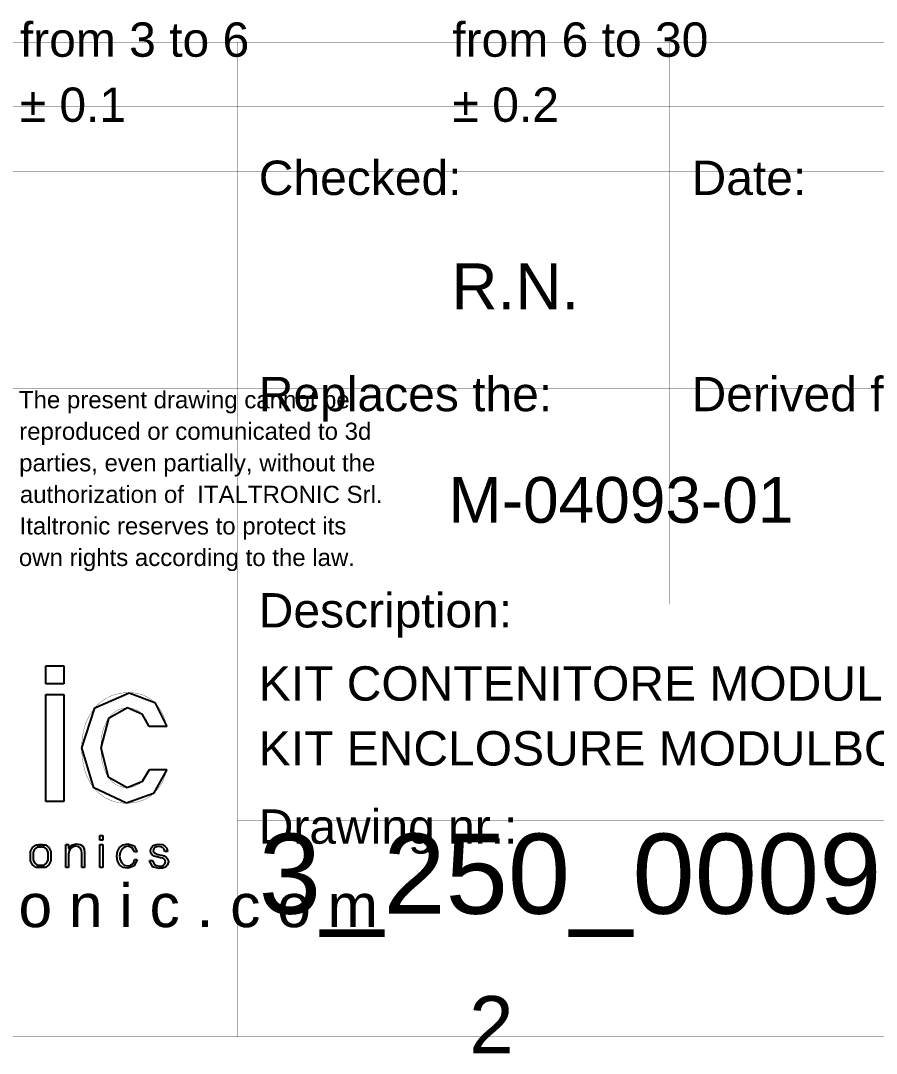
# Model space of a CAD drawing. Header units: inches. Extents: x 0 to 35.2, y -0.7 to 15.9.
# Drawn here: x 31.442 to 32.999, y -0.562 to 1.319 of the extents above; entities that cross this region are included whole.
import ezdxf

# ---------------------------------------------------------------- set-up
doc = ezdxf.new("R2010")
doc.units = ezdxf.units.IN
doc.header["$MEASUREMENT"] = 0
doc.layers.add('Board Outline', color=216, linetype='Continuous')
doc.layers.add('Dimensions', color=6, linetype='Continuous')
doc.styles.add('Arial', font='', dxfattribs={"height": 0.2})
doc.styles.get('Arial').set_extended_font_data('Arial')

msp = doc.modelspace()

# ---------------------------------------------------------------- linework, layer by layer
at = {"layer": 'Board Outline'}
for p, q in [((31.4878, 0.1109), (31.4878, 0.1438)), ((31.4878, 0.1438), (31.5204, 0.1438)), ((31.5204, 0.1438), (31.5204, 0.1109)), ((31.5204, 0.1109), (31.4878, 0.1109)), ((31.5768, 0.0674), (31.6393, 0.095)), ((31.6393, 0.095), (31.6859, 0.0769)), ((31.4877, -0.1029), (31.4877, 0.0918)), ((31.4877, 0.0918), (31.5206, 0.0918)), ((31.5206, 0.0918), (31.5206, -0.1029)), ((31.6859, 0.0769), (31.7078, 0.0337)), ((31.5532, -0.0055), (31.5768, 0.0674)), ((31.6366, 0.0673), (31.6016, 0.0479)), ((31.664, 0.0552), (31.6366, 0.0673)), ((31.6016, 0.0479), (31.588, -0.0055)), ((31.6757, 0.0337), (31.664, 0.0552)), ((31.7078, 0.0337), (31.6757, 0.0337)), ((31.5754, -0.0784), (31.5532, -0.0055)), ((31.588, -0.0055), (31.6014, -0.0584)), ((31.6636, -0.0662), (31.6763, -0.0447)), ((31.6763, -0.0447), (31.7078, -0.0447)), ((31.7078, -0.0447), (31.684, -0.0885)), ((31.6014, -0.0584), (31.6359, -0.0776)), ((31.6359, -0.0776), (31.6636, -0.0662)), ((31.6348, -0.106), (31.5754, -0.0784)), ((31.684, -0.0885), (31.6349, -0.106)), ((31.5206, -0.1029), (31.4877, -0.1029)), ((31.6349, -0.106), (31.6348, -0.106)), ((31.5861, -0.1734), (31.5861, -0.1651)), ((31.5861, -0.1651), (31.5913, -0.1651)), ((31.5913, -0.1651), (31.5913, -0.1734)), ((31.4599, -0.1938), (31.4638, -0.1867)), ((31.4638, -0.1867), (31.47, -0.1819)), ((31.4721, -0.186), (31.4675, -0.1901)), ((31.47, -0.1819), (31.4871, -0.1819)), ((31.485, -0.186), (31.4721, -0.186)), ((31.4896, -0.1901), (31.485, -0.186)), ((31.4871, -0.1819), (31.4933, -0.1867)), ((31.4933, -0.1867), (31.4972, -0.1938)), ((31.5241, -0.2235), (31.5241, -0.1813)), ((31.5241, -0.1813), (31.5292, -0.1813)), ((31.5292, -0.1813), (31.5292, -0.1886)), ((31.5294, -0.1886), (31.5346, -0.1824)), ((31.5369, -0.1855), (31.5329, -0.1885)), ((31.5346, -0.1824), (31.5429, -0.1801)), ((31.5425, -0.1844), (31.5369, -0.1855)), ((31.5477, -0.1854), (31.5425, -0.1844)), ((31.5429, -0.1801), (31.5503, -0.1812)), ((31.551, -0.1881), (31.5477, -0.1854)), ((31.5503, -0.1812), (31.555, -0.1845)), ((31.555, -0.1845), (31.5576, -0.1896)), ((31.5913, -0.1734), (31.5861, -0.1734)), ((31.5861, -0.2235), (31.5861, -0.1813)), ((31.5861, -0.1813), (31.5913, -0.1813)), ((31.5913, -0.1813), (31.5913, -0.2235)), ((31.6183, -0.1938), (31.6221, -0.1867)), ((31.6221, -0.1867), (31.6284, -0.1819)), ((31.6305, -0.186), (31.6259, -0.1901)), ((31.6284, -0.1819), (31.6369, -0.1801)), ((31.6369, -0.1844), (31.6305, -0.186)), ((31.6369, -0.1801), (31.6484, -0.1837)), ((31.6449, -0.1871), (31.6369, -0.1844)), ((31.6489, -0.1946), (31.6449, -0.1871)), ((31.6484, -0.1837), (31.654, -0.1946)), ((31.678, -0.1925), (31.6794, -0.1871)), ((31.6794, -0.1871), (31.6832, -0.1834)), ((31.6832, -0.1834), (31.6883, -0.1814)), ((31.6864, -0.1866), (31.6841, -0.1889)), ((31.6897, -0.1854), (31.6864, -0.1866)), ((31.6883, -0.1814), (31.6939, -0.1807)), ((31.6931, -0.185), (31.6897, -0.1854)), ((31.6973, -0.1856), (31.6931, -0.185)), ((31.6939, -0.1807), (31.6998, -0.1815)), ((31.7008, -0.1872), (31.6973, -0.1856)), ((31.6998, -0.1815), (31.7046, -0.1841)), ((31.7032, -0.1901), (31.7008, -0.1872)), ((31.7046, -0.1841), (31.7079, -0.1883)), ((31.4599, -0.211), (31.4599, -0.1938)), ((31.4675, -0.1901), (31.4647, -0.1958)), ((31.4647, -0.1958), (31.4647, -0.209)), ((31.4924, -0.1958), (31.4896, -0.1901)), ((31.4924, -0.209), (31.4924, -0.1958)), ((31.4972, -0.1938), (31.4972, -0.211)), ((31.5292, -0.1886), (31.5294, -0.1886)), ((31.5302, -0.1931), (31.5292, -0.1989)), ((31.5292, -0.1989), (31.5292, -0.2235)), ((31.5329, -0.1885), (31.5302, -0.1931)), ((31.5527, -0.1921), (31.551, -0.1881)), ((31.5532, -0.1972), (31.5527, -0.1921)), ((31.5532, -0.2235), (31.5532, -0.1972)), ((31.5576, -0.1896), (31.5583, -0.1964)), ((31.5583, -0.1964), (31.5583, -0.2235)), ((31.617, -0.2024), (31.6183, -0.1938)), ((31.6183, -0.211), (31.617, -0.2024)), ((31.6231, -0.1958), (31.6221, -0.2024)), ((31.6221, -0.2024), (31.6231, -0.209)), ((31.6259, -0.1901), (31.6231, -0.1958)), ((31.654, -0.1946), (31.6489, -0.1946)), ((31.6789, -0.1971), (31.678, -0.1925)), ((31.6814, -0.2002), (31.6789, -0.1971)), ((31.6851, -0.2023), (31.6814, -0.2002)), ((31.6841, -0.1889), (31.6832, -0.1923)), ((31.6832, -0.1923), (31.684, -0.1952)), ((31.684, -0.1952), (31.6862, -0.1972)), ((31.6898, -0.2038), (31.6851, -0.2023)), ((31.6862, -0.1972), (31.689, -0.1986)), ((31.689, -0.1986), (31.6919, -0.1994)), ((31.6964, -0.2053), (31.6898, -0.2038)), ((31.6919, -0.1994), (31.6988, -0.201)), ((31.6998, -0.2063), (31.6964, -0.2053)), ((31.6988, -0.201), (31.7031, -0.2022)), ((31.7028, -0.2077), (31.6998, -0.2063)), ((31.7031, -0.2022), (31.707, -0.2044)), ((31.7042, -0.1943), (31.7032, -0.1901)), ((31.7093, -0.1943), (31.7042, -0.1943)), ((31.707, -0.2044), (31.7097, -0.2078)), ((31.7079, -0.1883), (31.7093, -0.1943)), ((31.4638, -0.2181), (31.4599, -0.211)), ((31.47, -0.2229), (31.4638, -0.2181)), ((31.4647, -0.209), (31.4675, -0.2147)), ((31.4675, -0.2147), (31.4721, -0.2188)), ((31.4871, -0.2229), (31.47, -0.2229)), ((31.4721, -0.2188), (31.485, -0.2188)), ((31.485, -0.2188), (31.4896, -0.2147)), ((31.4933, -0.2181), (31.4871, -0.2229)), ((31.4896, -0.2147), (31.4924, -0.209)), ((31.4972, -0.211), (31.4933, -0.2181)), ((31.5292, -0.2235), (31.5241, -0.2235)), ((31.5583, -0.2235), (31.5532, -0.2235)), ((31.5913, -0.2235), (31.5861, -0.2235)), ((31.6221, -0.2181), (31.6183, -0.211)), ((31.6284, -0.2229), (31.6221, -0.2181)), ((31.6231, -0.209), (31.6259, -0.2147)), ((31.6259, -0.2147), (31.6305, -0.2188)), ((31.6369, -0.2246), (31.6284, -0.2229)), ((31.6305, -0.2188), (31.6369, -0.2204)), ((31.6369, -0.2204), (31.6414, -0.2195)), ((31.6487, -0.2203), (31.6369, -0.2246)), ((31.6414, -0.2195), (31.6452, -0.217)), ((31.6452, -0.217), (31.6479, -0.2132)), ((31.6479, -0.2132), (31.6492, -0.2084)), ((31.6543, -0.2084), (31.6487, -0.2203)), ((31.6492, -0.2084), (31.6543, -0.2084)), ((31.6818, -0.2217), (31.6765, -0.2105)), ((31.6765, -0.2105), (31.6817, -0.2105)), ((31.6817, -0.2105), (31.6855, -0.2183)), ((31.6939, -0.2252), (31.6818, -0.2217)), ((31.6855, -0.2183), (31.6941, -0.221)), ((31.6998, -0.2246), (31.6939, -0.2252)), ((31.6941, -0.221), (31.698, -0.2206)), ((31.698, -0.2206), (31.7017, -0.2192)), ((31.7053, -0.2224), (31.6998, -0.2246)), ((31.7017, -0.2192), (31.7045, -0.2167)), ((31.7049, -0.2098), (31.7028, -0.2077)), ((31.7045, -0.2167), (31.7056, -0.213)), ((31.7056, -0.213), (31.7049, -0.2098)), ((31.7092, -0.2185), (31.7053, -0.2224)), ((31.7108, -0.2127), (31.7092, -0.2185)), ((31.7097, -0.2078), (31.7108, -0.2127))]:
    msp.add_line(p, q, dxfattribs=at)
at = {"layer": 'Board Outline', "const_width": 0.0005}
for points in [[(31.4878, 0.1438), (31.5204, 0.1438)], [(31.4878, 0.1109), (31.4878, 0.1438)], [(31.5204, 0.1109), (31.5204, 0.1438)], [(31.4878, 0.1109), (31.5204, 0.1109)], [(31.4877, 0.0918), (31.5206, 0.0918)], [(31.4877, -0.1029), (31.4877, 0.0918)], [(31.5206, -0.1029), (31.5206, 0.0918)], [(31.6757, 0.0337), (31.7078, 0.0337)], [(31.6763, -0.0447), (31.7078, -0.0447)], [(31.4877, -0.1029), (31.49, -0.1029)], [(31.49, -0.1029), (31.5206, -0.1029)], [(31.6348, -0.106), (31.6349, -0.106)], [(31.5861, -0.1651), (31.5913, -0.1651)], [(31.5861, -0.1734), (31.5861, -0.1651)], [(31.5913, -0.1734), (31.5913, -0.1651)], [(31.5241, -0.1813), (31.5292, -0.1813)], [(31.5241, -0.2235), (31.5241, -0.1813)], [(31.5292, -0.1886), (31.5292, -0.1813)], [(31.5861, -0.1734), (31.5913, -0.1734)], [(31.5861, -0.1813), (31.5913, -0.1813)], [(31.5861, -0.2235), (31.5861, -0.1813)], [(31.5913, -0.2235), (31.5913, -0.1813)], [(31.5292, -0.1886), (31.5294, -0.1886)], [(31.5292, -0.2235), (31.5292, -0.1989)], [(31.5532, -0.2235), (31.5532, -0.1972)], [(31.5583, -0.2235), (31.5583, -0.1964)], [(31.6489, -0.1946), (31.654, -0.1946)], [(31.689, -0.1986), (31.6897, -0.1988)], [(31.6898, -0.2038), (31.6964, -0.2053)], [(31.6919, -0.1994), (31.6988, -0.201)], [(31.7042, -0.1943), (31.7093, -0.1943)], [(31.5241, -0.2235), (31.5292, -0.2235)], [(31.5532, -0.2235), (31.5583, -0.2235)], [(31.5861, -0.2235), (31.5913, -0.2235)], [(31.6492, -0.2084), (31.6543, -0.2084)], [(31.6765, -0.2105), (31.6817, -0.2105)]]:
    msp.add_lwpolyline(points, dxfattribs=at)
at = {"layer": 'Board Outline', "const_width": 0.00025}
for points in [[(31.4877, 0.1438, 1), (31.4879, 0.1438, 1)], [(31.4877, 0.1438, 1), (31.4879, 0.1438, 1)], [(31.5203, 0.1438, 1), (31.5205, 0.1438, 1)], [(31.5203, 0.1438, 1), (31.5205, 0.1438, 1)], [(31.4877, 0.1109, 1), (31.4879, 0.1109, 1)], [(31.4877, 0.1109, 1), (31.4879, 0.1109, 1)], [(31.5203, 0.1109, 1), (31.5205, 0.1109, 1)], [(31.5203, 0.1109, 1), (31.5205, 0.1109, 1)], [(31.6392, 0.095, 1), (31.6394, 0.095, 1)], [(31.6392, 0.095, 1), (31.6394, 0.095, 1)], [(31.4875, 0.0918, 1), (31.4878, 0.0918, 1)], [(31.4875, 0.0918, 1), (31.4878, 0.0918, 1)], [(31.5205, 0.0918, 1), (31.5207, 0.0918, 1)], [(31.5205, 0.0918, 1), (31.5207, 0.0918, 1)], [(31.6858, 0.0769, 1), (31.686, 0.0769, 1)], [(31.6858, 0.0769, 1), (31.686, 0.0769, 1)], [(31.5767, 0.0674, 1), (31.5769, 0.0674, 1)], [(31.5767, 0.0674, 1), (31.5769, 0.0674, 1)], [(31.6136, 0.0604, 1), (31.6139, 0.0604, 1)], [(31.6136, 0.0604, 1), (31.6139, 0.0604, 1)], [(31.6365, 0.0673, 1), (31.6368, 0.0673, 1)], [(31.6365, 0.0673, 1), (31.6368, 0.0673, 1)], [(31.6971, 0.0622, 1), (31.6974, 0.0622, 1)], [(31.6971, 0.0622, 1), (31.6974, 0.0622, 1)], [(31.6015, 0.0479, 1), (31.6018, 0.0479, 1)], [(31.6015, 0.0479, 1), (31.6018, 0.0479, 1)], [(31.6639, 0.0552, 1), (31.6641, 0.0552, 1)], [(31.6639, 0.0552, 1), (31.6641, 0.0552, 1)], [(31.674, 0.0386, 1), (31.6742, 0.0386, 1)], [(31.674, 0.0386, 1), (31.6742, 0.0386, 1)], [(31.5568, 0.0278, 1), (31.5571, 0.0278, 1)], [(31.5568, 0.0278, 1), (31.5571, 0.0278, 1)], [(31.5901, 0.0192, 1), (31.5903, 0.0192, 1)], [(31.5901, 0.0192, 1), (31.5903, 0.0192, 1)], [(31.5928, 0.0299, 1), (31.5931, 0.0299, 1)], [(31.5928, 0.0299, 1), (31.5931, 0.0299, 1)], [(31.6756, 0.0337, 1), (31.6759, 0.0337, 1)], [(31.6756, 0.0337, 1), (31.6759, 0.0337, 1)], [(31.7076, 0.0337, 1), (31.7079, 0.0337, 1)], [(31.7076, 0.0337, 1), (31.7079, 0.0337, 1)], [(31.5531, -0.0055, 1), (31.5533, -0.0055, 1)], [(31.5531, -0.0055, 1), (31.5533, -0.0055, 1)], [(31.5879, -0.0055, 1), (31.5881, -0.0055, 1)], [(31.5879, -0.0055, 1), (31.5881, -0.0055, 1)], [(31.5884, -0.0183, 1), (31.5887, -0.0183, 1)], [(31.5884, -0.0183, 1), (31.5887, -0.0183, 1)], [(31.59, -0.03, 1), (31.5903, -0.03, 1)], [(31.59, -0.03, 1), (31.5903, -0.03, 1)], [(31.5566, -0.0388, 1), (31.5569, -0.0388, 1)], [(31.5566, -0.0388, 1), (31.5569, -0.0388, 1)], [(31.6761, -0.0447, 1), (31.6764, -0.0447, 1)], [(31.6761, -0.0447, 1), (31.6764, -0.0447, 1)], [(31.7048, -0.0553, 1), (31.705, -0.0553, 1)], [(31.7048, -0.0553, 1), (31.705, -0.0553, 1)], [(31.7077, -0.0447, 1), (31.708, -0.0447, 1)], [(31.7077, -0.0447, 1), (31.708, -0.0447, 1)], [(31.5673, -0.0666, 1), (31.5675, -0.0666, 1)], [(31.5673, -0.0666, 1), (31.5675, -0.0666, 1)], [(31.6012, -0.0584, 1), (31.6015, -0.0584, 1)], [(31.6012, -0.0584, 1), (31.6015, -0.0584, 1)], [(31.6634, -0.0662, 1), (31.6637, -0.0662, 1)], [(31.6634, -0.0662, 1), (31.6637, -0.0662, 1)], [(31.6694, -0.0588, 1), (31.6697, -0.0588, 1)], [(31.6694, -0.0588, 1), (31.6697, -0.0588, 1)], [(31.5753, -0.0784, 1), (31.5755, -0.0784, 1)], [(31.5753, -0.0784, 1), (31.5755, -0.0784, 1)], [(31.6358, -0.0776, 1), (31.636, -0.0776, 1)], [(31.6358, -0.0776, 1), (31.636, -0.0776, 1)], [(31.6838, -0.0885, 1), (31.6841, -0.0885, 1)], [(31.6838, -0.0885, 1), (31.6841, -0.0885, 1)], [(31.4875, -0.1029, 1), (31.4878, -0.1029, 1)], [(31.4875, -0.1029, 1), (31.4878, -0.1029, 1)], [(31.4899, -0.1029, 1), (31.4901, -0.1029, 1)], [(31.4899, -0.1029, 1), (31.4901, -0.1029, 1)], [(31.5205, -0.1029, 1), (31.5207, -0.1029, 1)], [(31.5205, -0.1029, 1), (31.5207, -0.1029, 1)], [(31.6347, -0.106, 1), (31.6349, -0.106, 1)], [(31.6347, -0.106, 1), (31.6349, -0.106, 1)], [(31.6348, -0.106, 1), (31.635, -0.106, 1)], [(31.6348, -0.106, 1), (31.635, -0.106, 1)], [(31.6666, -0.0997, 1), (31.6669, -0.0997, 1)], [(31.6666, -0.0997, 1), (31.6669, -0.0997, 1)], [(31.586, -0.1651, 1), (31.5862, -0.1651, 1)], [(31.586, -0.1651, 1), (31.5862, -0.1651, 1)], [(31.5911, -0.1651, 1), (31.5914, -0.1651, 1)], [(31.5911, -0.1651, 1), (31.5914, -0.1651, 1)], [(31.4636, -0.1867, 1), (31.4639, -0.1867, 1)], [(31.4636, -0.1867, 1), (31.4639, -0.1867, 1)], [(31.4699, -0.1819, 1), (31.4701, -0.1819, 1)], [(31.4699, -0.1819, 1), (31.4701, -0.1819, 1)], [(31.472, -0.186, 1), (31.4722, -0.186, 1)], [(31.472, -0.186, 1), (31.4722, -0.186, 1)], [(31.473, -0.1807, 1), (31.4733, -0.1807, 1)], [(31.473, -0.1807, 1), (31.4733, -0.1807, 1)], [(31.4784, -0.1801, 1), (31.4787, -0.1801, 1)], [(31.4784, -0.1801, 1), (31.4787, -0.1801, 1)], [(31.4803, -0.1802, 1), (31.4806, -0.1802, 1)], [(31.4803, -0.1802, 1), (31.4806, -0.1802, 1)], [(31.4849, -0.186, 1), (31.4851, -0.186, 1)], [(31.4849, -0.186, 1), (31.4851, -0.186, 1)], [(31.487, -0.1819, 1), (31.4872, -0.1819, 1)], [(31.487, -0.1819, 1), (31.4872, -0.1819, 1)], [(31.4932, -0.1867, 1), (31.4935, -0.1867, 1)], [(31.4932, -0.1867, 1), (31.4935, -0.1867, 1)], [(31.5239, -0.1813, 1), (31.5242, -0.1813, 1)], [(31.5239, -0.1813, 1), (31.5242, -0.1813, 1)], [(31.5291, -0.1813, 1), (31.5293, -0.1813, 1)], [(31.5291, -0.1813, 1), (31.5293, -0.1813, 1)], [(31.5345, -0.1824, 1), (31.5347, -0.1824, 1)], [(31.5345, -0.1824, 1), (31.5347, -0.1824, 1)], [(31.5368, -0.1855, 1), (31.5371, -0.1855, 1)], [(31.5368, -0.1855, 1), (31.5371, -0.1855, 1)], [(31.5411, -0.1845, 1), (31.5414, -0.1845, 1)], [(31.5411, -0.1845, 1), (31.5414, -0.1845, 1)], [(31.5423, -0.1844, 1), (31.5426, -0.1844, 1)], [(31.5423, -0.1844, 1), (31.5426, -0.1844, 1)], [(31.5427, -0.1801, 1), (31.543, -0.1801, 1)], [(31.5427, -0.1801, 1), (31.543, -0.1801, 1)], [(31.5447, -0.1846, 1), (31.5449, -0.1846, 1)], [(31.5447, -0.1846, 1), (31.5449, -0.1846, 1)], [(31.5457, -0.1848, 1), (31.5459, -0.1848, 1)], [(31.5457, -0.1848, 1), (31.5459, -0.1848, 1)], [(31.546, -0.1803, 1), (31.5463, -0.1803, 1)], [(31.546, -0.1803, 1), (31.5463, -0.1803, 1)], [(31.5475, -0.1854, 1), (31.5478, -0.1854, 1)], [(31.5475, -0.1854, 1), (31.5478, -0.1854, 1)], [(31.5501, -0.1812, 1), (31.5504, -0.1812, 1)], [(31.5501, -0.1812, 1), (31.5504, -0.1812, 1)], [(31.5508, -0.1881, 1), (31.5511, -0.1881, 1)], [(31.5508, -0.1881, 1), (31.5511, -0.1881, 1)], [(31.5513, -0.1817, 1), (31.5515, -0.1817, 1)], [(31.5513, -0.1817, 1), (31.5515, -0.1817, 1)], [(31.5549, -0.1845, 1), (31.5552, -0.1845, 1)], [(31.5549, -0.1845, 1), (31.5552, -0.1845, 1)], [(31.5556, -0.1853, 1), (31.5558, -0.1853, 1)], [(31.5556, -0.1853, 1), (31.5558, -0.1853, 1)], [(31.586, -0.1734, 1), (31.5862, -0.1734, 1)], [(31.586, -0.1734, 1), (31.5862, -0.1734, 1)], [(31.586, -0.1813, 1), (31.5862, -0.1813, 1)], [(31.586, -0.1813, 1), (31.5862, -0.1813, 1)], [(31.5911, -0.1734, 1), (31.5914, -0.1734, 1)], [(31.5911, -0.1734, 1), (31.5914, -0.1734, 1)], [(31.5911, -0.1813, 1), (31.5914, -0.1813, 1)], [(31.5911, -0.1813, 1), (31.5914, -0.1813, 1)], [(31.622, -0.1867, 1), (31.6223, -0.1867, 1)], [(31.622, -0.1867, 1), (31.6223, -0.1867, 1)], [(31.6283, -0.1819, 1), (31.6285, -0.1819, 1)], [(31.6283, -0.1819, 1), (31.6285, -0.1819, 1)], [(31.6304, -0.186, 1), (31.6306, -0.186, 1)], [(31.6304, -0.186, 1), (31.6306, -0.186, 1)], [(31.6314, -0.1807, 1), (31.6317, -0.1807, 1)], [(31.6314, -0.1807, 1), (31.6317, -0.1807, 1)], [(31.6354, -0.1845, 1), (31.6356, -0.1845, 1)], [(31.6354, -0.1845, 1), (31.6356, -0.1845, 1)], [(31.6368, -0.1801, 1), (31.6371, -0.1801, 1)], [(31.6368, -0.1801, 1), (31.6371, -0.1801, 1)], [(31.6368, -0.1844, 1), (31.6371, -0.1844, 1)], [(31.6368, -0.1844, 1), (31.6371, -0.1844, 1)], [(31.6394, -0.1802, 1), (31.6397, -0.1802, 1)], [(31.6394, -0.1802, 1), (31.6397, -0.1802, 1)], [(31.6406, -0.1849, 1), (31.6408, -0.1849, 1)], [(31.6406, -0.1849, 1), (31.6408, -0.1849, 1)], [(31.6422, -0.1854, 1), (31.6424, -0.1854, 1)], [(31.6422, -0.1854, 1), (31.6424, -0.1854, 1)], [(31.6448, -0.1871, 1), (31.6451, -0.1871, 1)], [(31.6448, -0.1871, 1), (31.6451, -0.1871, 1)], [(31.6483, -0.1837, 1), (31.6485, -0.1837, 1)], [(31.6483, -0.1837, 1), (31.6485, -0.1837, 1)], [(31.65, -0.1853, 1), (31.6503, -0.1853, 1)], [(31.65, -0.1853, 1), (31.6503, -0.1853, 1)], [(31.6793, -0.1871, 1), (31.6796, -0.1871, 1)], [(31.6793, -0.1871, 1), (31.6796, -0.1871, 1)], [(31.683, -0.1834, 1), (31.6833, -0.1834, 1)], [(31.683, -0.1834, 1), (31.6833, -0.1834, 1)], [(31.6863, -0.1866, 1), (31.6865, -0.1866, 1)], [(31.6863, -0.1866, 1), (31.6865, -0.1866, 1)], [(31.6881, -0.1814, 1), (31.6884, -0.1814, 1)], [(31.6881, -0.1814, 1), (31.6884, -0.1814, 1)], [(31.6895, -0.1854, 1), (31.6898, -0.1854, 1)], [(31.6895, -0.1854, 1), (31.6898, -0.1854, 1)], [(31.693, -0.185, 1), (31.6933, -0.185, 1)], [(31.693, -0.185, 1), (31.6933, -0.185, 1)], [(31.6937, -0.1807, 1), (31.694, -0.1807, 1)], [(31.6937, -0.1807, 1), (31.694, -0.1807, 1)], [(31.6972, -0.1856, 1), (31.6974, -0.1856, 1)], [(31.6972, -0.1856, 1), (31.6974, -0.1856, 1)], [(31.6997, -0.1815, 1), (31.6999, -0.1815, 1)], [(31.6997, -0.1815, 1), (31.6999, -0.1815, 1)], [(31.7006, -0.1872, 1), (31.7009, -0.1872, 1)], [(31.7006, -0.1872, 1), (31.7009, -0.1872, 1)], [(31.7045, -0.1841, 1), (31.7047, -0.1841, 1)], [(31.7045, -0.1841, 1), (31.7047, -0.1841, 1)], [(31.4598, -0.1938, 1), (31.46, -0.1938, 1)], [(31.4598, -0.1938, 1), (31.46, -0.1938, 1)], [(31.4636, -0.2024, 1), (31.4639, -0.2024, 1)], [(31.4636, -0.2024, 1), (31.4639, -0.2024, 1)], [(31.4646, -0.1958, 1), (31.4648, -0.1958, 1)], [(31.4646, -0.1958, 1), (31.4648, -0.1958, 1)], [(31.4674, -0.1901, 1), (31.4676, -0.1901, 1)], [(31.4674, -0.1901, 1), (31.4676, -0.1901, 1)], [(31.4895, -0.1901, 1), (31.4897, -0.1901, 1)], [(31.4895, -0.1901, 1), (31.4897, -0.1901, 1)], [(31.4923, -0.1958, 1), (31.4925, -0.1958, 1)], [(31.4923, -0.1958, 1), (31.4925, -0.1958, 1)], [(31.4932, -0.2024, 1), (31.4935, -0.2024, 1)], [(31.4932, -0.2024, 1), (31.4935, -0.2024, 1)], [(31.4971, -0.1938, 1), (31.4973, -0.1938, 1)], [(31.4971, -0.1938, 1), (31.4973, -0.1938, 1)], [(31.5291, -0.1886, 1), (31.5293, -0.1886, 1)], [(31.5291, -0.1886, 1), (31.5293, -0.1886, 1)], [(31.5291, -0.1989, 1), (31.5293, -0.1989, 1)], [(31.5291, -0.1989, 1), (31.5293, -0.1989, 1)], [(31.5293, -0.1886, 1), (31.5295, -0.1886, 1)], [(31.5293, -0.1886, 1), (31.5295, -0.1886, 1)], [(31.5301, -0.1931, 1), (31.5304, -0.1931, 1)], [(31.5301, -0.1931, 1), (31.5304, -0.1931, 1)], [(31.5327, -0.1885, 1), (31.533, -0.1885, 1)], [(31.5327, -0.1885, 1), (31.533, -0.1885, 1)], [(31.5526, -0.1921, 1), (31.5528, -0.1921, 1)], [(31.5526, -0.1921, 1), (31.5528, -0.1921, 1)], [(31.553, -0.1961, 1), (31.5533, -0.1961, 1)], [(31.553, -0.1961, 1), (31.5533, -0.1961, 1)], [(31.553, -0.1972, 1), (31.5533, -0.1972, 1)], [(31.553, -0.1972, 1), (31.5533, -0.1972, 1)], [(31.5575, -0.1896, 1), (31.5577, -0.1896, 1)], [(31.5575, -0.1896, 1), (31.5577, -0.1896, 1)], [(31.5579, -0.1921, 1), (31.5582, -0.1921, 1)], [(31.5579, -0.1921, 1), (31.5582, -0.1921, 1)], [(31.5582, -0.1964, 1), (31.5584, -0.1964, 1)], [(31.5582, -0.1964, 1), (31.5584, -0.1964, 1)], [(31.6169, -0.2024, 1), (31.6171, -0.2024, 1)], [(31.6169, -0.2024, 1), (31.6171, -0.2024, 1)], [(31.6182, -0.1938, 1), (31.6184, -0.1938, 1)], [(31.6182, -0.1938, 1), (31.6184, -0.1938, 1)], [(31.622, -0.2024, 1), (31.6223, -0.2024, 1)], [(31.622, -0.2024, 1), (31.6223, -0.2024, 1)], [(31.623, -0.1958, 1), (31.6232, -0.1958, 1)], [(31.623, -0.1958, 1), (31.6232, -0.1958, 1)], [(31.6257, -0.1901, 1), (31.626, -0.1901, 1)], [(31.6257, -0.1901, 1), (31.626, -0.1901, 1)], [(31.6476, -0.1911, 1), (31.6479, -0.1911, 1)], [(31.6476, -0.1911, 1), (31.6479, -0.1911, 1)], [(31.6487, -0.1946, 1), (31.649, -0.1946, 1)], [(31.6487, -0.1946, 1), (31.649, -0.1946, 1)], [(31.6526, -0.1893, 1), (31.6528, -0.1893, 1)], [(31.6526, -0.1893, 1), (31.6528, -0.1893, 1)], [(31.6539, -0.1946, 1), (31.6541, -0.1946, 1)], [(31.6539, -0.1946, 1), (31.6541, -0.1946, 1)], [(31.6779, -0.1913, 1), (31.6782, -0.1913, 1)], [(31.6779, -0.1913, 1), (31.6782, -0.1913, 1)], [(31.6779, -0.1925, 1), (31.6781, -0.1925, 1)], [(31.6779, -0.1925, 1), (31.6781, -0.1925, 1)], [(31.678, -0.1946, 1), (31.6783, -0.1946, 1)], [(31.678, -0.1946, 1), (31.6783, -0.1946, 1)], [(31.6785, -0.1963, 1), (31.6787, -0.1963, 1)], [(31.6785, -0.1963, 1), (31.6787, -0.1963, 1)], [(31.6788, -0.1971, 1), (31.679, -0.1971, 1)], [(31.6788, -0.1971, 1), (31.679, -0.1971, 1)], [(31.6813, -0.2002, 1), (31.6815, -0.2002, 1)], [(31.6813, -0.2002, 1), (31.6815, -0.2002, 1)], [(31.683, -0.1923, 1), (31.6833, -0.1923, 1)], [(31.683, -0.1923, 1), (31.6833, -0.1923, 1)], [(31.6831, -0.193, 1), (31.6833, -0.193, 1)], [(31.6831, -0.193, 1), (31.6833, -0.193, 1)], [(31.6834, -0.1901, 1), (31.6836, -0.1901, 1)], [(31.6834, -0.1901, 1), (31.6836, -0.1901, 1)], [(31.6839, -0.1889, 1), (31.6842, -0.1889, 1)], [(31.6839, -0.1889, 1), (31.6842, -0.1889, 1)], [(31.6839, -0.1952, 1), (31.6841, -0.1952, 1)], [(31.6839, -0.1952, 1), (31.6841, -0.1952, 1)], [(31.685, -0.2023, 1), (31.6852, -0.2023, 1)], [(31.685, -0.2023, 1), (31.6852, -0.2023, 1)], [(31.6861, -0.1972, 1), (31.6863, -0.1972, 1)], [(31.6861, -0.1972, 1), (31.6863, -0.1972, 1)], [(31.6889, -0.1986, 1), (31.6892, -0.1986, 1)], [(31.6889, -0.1986, 1), (31.6892, -0.1986, 1)], [(31.6895, -0.1988, 1), (31.6898, -0.1988, 1)], [(31.6895, -0.1988, 1), (31.6898, -0.1988, 1)], [(31.6897, -0.2038, 1), (31.6899, -0.2038, 1)], [(31.6897, -0.2038, 1), (31.6899, -0.2038, 1)], [(31.6918, -0.1994, 1), (31.692, -0.1994, 1)], [(31.6918, -0.1994, 1), (31.692, -0.1994, 1)], [(31.6963, -0.2053, 1), (31.6965, -0.2053, 1)], [(31.6963, -0.2053, 1), (31.6965, -0.2053, 1)], [(31.6986, -0.201, 1), (31.6989, -0.201, 1)], [(31.6986, -0.201, 1), (31.6989, -0.201, 1)], [(31.6997, -0.2063, 1), (31.6999, -0.2063, 1)], [(31.6997, -0.2063, 1), (31.6999, -0.2063, 1)], [(31.7031, -0.1901, 1), (31.7033, -0.1901, 1)], [(31.7031, -0.1901, 1), (31.7033, -0.1901, 1)], [(31.703, -0.2022, 1), (31.7033, -0.2022, 1)], [(31.703, -0.2022, 1), (31.7033, -0.2022, 1)], [(31.704, -0.1933, 1), (31.7042, -0.1933, 1)], [(31.704, -0.1933, 1), (31.7042, -0.1933, 1)], [(31.704, -0.1943, 1), (31.7043, -0.1943, 1)], [(31.704, -0.1943, 1), (31.7043, -0.1943, 1)], [(31.7069, -0.2044, 1), (31.7071, -0.2044, 1)], [(31.7069, -0.2044, 1), (31.7071, -0.2044, 1)], [(31.7078, -0.1883, 1), (31.708, -0.1883, 1)], [(31.7078, -0.1883, 1), (31.708, -0.1883, 1)], [(31.7086, -0.1905, 1), (31.7089, -0.1905, 1)], [(31.7086, -0.1905, 1), (31.7089, -0.1905, 1)], [(31.7092, -0.1943, 1), (31.7094, -0.1943, 1)], [(31.7092, -0.1943, 1), (31.7094, -0.1943, 1)], [(31.4598, -0.211, 1), (31.46, -0.211, 1)], [(31.4598, -0.211, 1), (31.46, -0.211, 1)], [(31.4636, -0.2181, 1), (31.4639, -0.2181, 1)], [(31.4636, -0.2181, 1), (31.4639, -0.2181, 1)], [(31.4646, -0.209, 1), (31.4648, -0.209, 1)], [(31.4646, -0.209, 1), (31.4648, -0.209, 1)], [(31.4674, -0.2147, 1), (31.4676, -0.2147, 1)], [(31.4674, -0.2147, 1), (31.4676, -0.2147, 1)], [(31.4699, -0.2229, 1), (31.4701, -0.2229, 1)], [(31.4699, -0.2229, 1), (31.4701, -0.2229, 1)], [(31.472, -0.2188, 1), (31.4722, -0.2188, 1)], [(31.472, -0.2188, 1), (31.4722, -0.2188, 1)], [(31.4765, -0.2246, 1), (31.4768, -0.2246, 1)], [(31.4765, -0.2246, 1), (31.4768, -0.2246, 1)], [(31.4784, -0.2246, 1), (31.4787, -0.2246, 1)], [(31.4784, -0.2246, 1), (31.4787, -0.2246, 1)], [(31.4838, -0.224, 1), (31.4841, -0.224, 1)], [(31.4838, -0.224, 1), (31.4841, -0.224, 1)], [(31.4849, -0.2188, 1), (31.4851, -0.2188, 1)], [(31.4849, -0.2188, 1), (31.4851, -0.2188, 1)], [(31.487, -0.2229, 1), (31.4872, -0.2229, 1)], [(31.487, -0.2229, 1), (31.4872, -0.2229, 1)], [(31.4895, -0.2147, 1), (31.4897, -0.2147, 1)], [(31.4895, -0.2147, 1), (31.4897, -0.2147, 1)], [(31.4923, -0.209, 1), (31.4925, -0.209, 1)], [(31.4923, -0.209, 1), (31.4925, -0.209, 1)], [(31.4932, -0.2181, 1), (31.4935, -0.2181, 1)], [(31.4932, -0.2181, 1), (31.4935, -0.2181, 1)], [(31.4971, -0.211, 1), (31.4973, -0.211, 1)], [(31.4971, -0.211, 1), (31.4973, -0.211, 1)], [(31.5239, -0.2235, 1), (31.5242, -0.2235, 1)], [(31.5239, -0.2235, 1), (31.5242, -0.2235, 1)], [(31.5291, -0.2235, 1), (31.5293, -0.2235, 1)], [(31.5291, -0.2235, 1), (31.5293, -0.2235, 1)], [(31.553, -0.2235, 1), (31.5533, -0.2235, 1)], [(31.553, -0.2235, 1), (31.5533, -0.2235, 1)], [(31.5582, -0.2235, 1), (31.5584, -0.2235, 1)], [(31.5582, -0.2235, 1), (31.5584, -0.2235, 1)], [(31.586, -0.2235, 1), (31.5862, -0.2235, 1)], [(31.586, -0.2235, 1), (31.5862, -0.2235, 1)], [(31.5911, -0.2235, 1), (31.5914, -0.2235, 1)], [(31.5911, -0.2235, 1), (31.5914, -0.2235, 1)], [(31.6182, -0.211, 1), (31.6184, -0.211, 1)], [(31.6182, -0.211, 1), (31.6184, -0.211, 1)], [(31.622, -0.2181, 1), (31.6223, -0.2181, 1)], [(31.622, -0.2181, 1), (31.6223, -0.2181, 1)], [(31.623, -0.209, 1), (31.6232, -0.209, 1)], [(31.623, -0.209, 1), (31.6232, -0.209, 1)], [(31.6257, -0.2147, 1), (31.626, -0.2147, 1)], [(31.6257, -0.2147, 1), (31.626, -0.2147, 1)], [(31.6283, -0.2229, 1), (31.6285, -0.2229, 1)], [(31.6283, -0.2229, 1), (31.6285, -0.2229, 1)], [(31.6304, -0.2188, 1), (31.6306, -0.2188, 1)], [(31.6304, -0.2188, 1), (31.6306, -0.2188, 1)], [(31.6327, -0.2198, 1), (31.633, -0.2198, 1)], [(31.6327, -0.2198, 1), (31.633, -0.2198, 1)], [(31.6349, -0.2246, 1), (31.6352, -0.2246, 1)], [(31.6349, -0.2246, 1), (31.6352, -0.2246, 1)], [(31.6368, -0.2204, 1), (31.6371, -0.2204, 1)], [(31.6368, -0.2204, 1), (31.6371, -0.2204, 1)], [(31.6368, -0.2246, 1), (31.6371, -0.2246, 1)], [(31.6368, -0.2246, 1), (31.6371, -0.2246, 1)], [(31.6413, -0.2195, 1), (31.6416, -0.2195, 1)], [(31.6413, -0.2195, 1), (31.6416, -0.2195, 1)], [(31.6445, -0.2231, 1), (31.6447, -0.2231, 1)], [(31.6445, -0.2231, 1), (31.6447, -0.2231, 1)], [(31.6451, -0.217, 1), (31.6453, -0.217, 1)], [(31.6451, -0.217, 1), (31.6453, -0.217, 1)], [(31.6478, -0.2132, 1), (31.648, -0.2132, 1)], [(31.6478, -0.2132, 1), (31.648, -0.2132, 1)], [(31.6486, -0.2203, 1), (31.6488, -0.2203, 1)], [(31.6486, -0.2203, 1), (31.6488, -0.2203, 1)], [(31.6491, -0.2084, 1), (31.6493, -0.2084, 1)], [(31.6491, -0.2084, 1), (31.6493, -0.2084, 1)], [(31.6528, -0.214, 1), (31.6531, -0.214, 1)], [(31.6528, -0.214, 1), (31.6531, -0.214, 1)], [(31.6542, -0.2084, 1), (31.6545, -0.2084, 1)], [(31.6542, -0.2084, 1), (31.6545, -0.2084, 1)], [(31.6764, -0.2105, 1), (31.6767, -0.2105, 1)], [(31.6764, -0.2105, 1), (31.6767, -0.2105, 1)], [(31.6776, -0.216, 1), (31.6778, -0.216, 1)], [(31.6776, -0.216, 1), (31.6778, -0.216, 1)], [(31.6786, -0.2182, 1), (31.6789, -0.2182, 1)], [(31.6786, -0.2182, 1), (31.6789, -0.2182, 1)], [(31.6816, -0.2105, 1), (31.6818, -0.2105, 1)], [(31.6816, -0.2105, 1), (31.6818, -0.2105, 1)], [(31.6817, -0.2217, 1), (31.6819, -0.2217, 1)], [(31.6817, -0.2217, 1), (31.6819, -0.2217, 1)], [(31.6818, -0.2124, 1), (31.6821, -0.2124, 1)], [(31.6818, -0.2124, 1), (31.6821, -0.2124, 1)], [(31.6854, -0.2183, 1), (31.6856, -0.2183, 1)], [(31.6854, -0.2183, 1), (31.6856, -0.2183, 1)], [(31.6882, -0.2247, 1), (31.6885, -0.2247, 1)], [(31.6882, -0.2247, 1), (31.6885, -0.2247, 1)], [(31.6884, -0.22, 1), (31.6887, -0.22, 1)], [(31.6884, -0.22, 1), (31.6887, -0.22, 1)], [(31.6937, -0.2252, 1), (31.694, -0.2252, 1)], [(31.6937, -0.2252, 1), (31.694, -0.2252, 1)], [(31.694, -0.221, 1), (31.6942, -0.221, 1)], [(31.694, -0.221, 1), (31.6942, -0.221, 1)], [(31.6979, -0.2206, 1), (31.6981, -0.2206, 1)], [(31.6979, -0.2206, 1), (31.6981, -0.2206, 1)], [(31.6997, -0.2246, 1), (31.7, -0.2246, 1)], [(31.6997, -0.2246, 1), (31.7, -0.2246, 1)], [(31.7016, -0.2192, 1), (31.7018, -0.2192, 1)], [(31.7016, -0.2192, 1), (31.7018, -0.2192, 1)], [(31.7021, -0.2074, 1), (31.7024, -0.2074, 1)], [(31.7021, -0.2074, 1), (31.7024, -0.2074, 1)], [(31.7026, -0.2077, 1), (31.7029, -0.2077, 1)], [(31.7026, -0.2077, 1), (31.7029, -0.2077, 1)], [(31.7044, -0.2167, 1), (31.7047, -0.2167, 1)], [(31.7044, -0.2167, 1), (31.7047, -0.2167, 1)], [(31.7047, -0.2098, 1), (31.705, -0.2098, 1)], [(31.7047, -0.2098, 1), (31.705, -0.2098, 1)], [(31.7051, -0.2154, 1), (31.7054, -0.2154, 1)], [(31.7051, -0.2154, 1), (31.7054, -0.2154, 1)], [(31.7051, -0.2224, 1), (31.7054, -0.2224, 1)], [(31.7051, -0.2224, 1), (31.7054, -0.2224, 1)], [(31.7054, -0.2116, 1), (31.7056, -0.2116, 1)], [(31.7054, -0.2116, 1), (31.7056, -0.2116, 1)], [(31.7055, -0.213, 1), (31.7058, -0.213, 1)], [(31.7055, -0.213, 1), (31.7058, -0.213, 1)], [(31.7091, -0.2185, 1), (31.7094, -0.2185, 1)], [(31.7091, -0.2185, 1), (31.7094, -0.2185, 1)], [(31.7096, -0.2078, 1), (31.7098, -0.2078, 1)], [(31.7096, -0.2078, 1), (31.7098, -0.2078, 1)], [(31.7103, -0.2096, 1), (31.7105, -0.2096, 1)], [(31.7103, -0.2096, 1), (31.7105, -0.2096, 1)], [(31.7107, -0.2127, 1), (31.7109, -0.2127, 1)], [(31.7107, -0.2127, 1), (31.7109, -0.2127, 1)], [(31.7106, -0.214, 1), (31.7108, -0.214, 1)], [(31.7106, -0.214, 1), (31.7108, -0.214, 1)]]:
    msp.add_lwpolyline(points, format="xyb", close=True, dxfattribs=at)
at = {"layer": 'Board Outline', "const_width": 0.0005}
for points in [[(31.5768, 0.0674, -0.229535), (31.6393, 0.095)], [(31.6393, 0.095, -0.204433), (31.6859, 0.0769)], [(31.6859, 0.0769, -0.066861), (31.6973, 0.0622)], [(31.557, 0.0278, -0.118652), (31.5768, 0.0674)], [(31.6016, 0.0479, -0.088697), (31.6137, 0.0604)], [(31.6137, 0.0604, -0.156875), (31.6366, 0.0673)], [(31.6366, 0.0673, -0.218381), (31.664, 0.0552)], [(31.6973, 0.0622, -0.081742), (31.7078, 0.0337)], [(31.5929, 0.0299, -0.072355), (31.6016, 0.0479)], [(31.664, 0.0552, -0.098849), (31.6741, 0.0386)], [(31.6741, 0.0386, -0.020373), (31.6757, 0.0337)], [(31.5532, -0.0055, -0.060397), (31.557, 0.0278)], [(31.588, -0.0055, -0.048197), (31.5902, 0.0192)], [(31.5902, 0.0192, -0.030155), (31.5929, 0.0299)], [(31.5568, -0.0388, -0.057017), (31.5532, -0.0055)], [(31.5886, -0.0183, -0.02184), (31.588, -0.0055)], [(31.5902, -0.03, -0.025688), (31.5886, -0.0183)], [(31.6014, -0.0584, -0.103461), (31.5902, -0.03)], [(31.5674, -0.0666, -0.072964), (31.5568, -0.0388)], [(31.6763, -0.0447, -0.062995), (31.6695, -0.0588)], [(31.7049, -0.0553, -0.13007), (31.684, -0.0885)], [(31.7078, -0.0447, -0.025112), (31.7049, -0.0553)], [(31.5754, -0.0784, -0.040148), (31.5674, -0.0666)], [(31.6359, -0.0776, -0.266269), (31.6014, -0.0584)], [(31.6636, -0.0662, -0.208437), (31.6359, -0.0776)], [(31.6695, -0.0588, -0.051746), (31.6636, -0.0662)], [(31.6348, -0.106, -0.236953), (31.5754, -0.0784)], [(31.684, -0.0885, -0.079228), (31.6668, -0.0997)], [(31.6668, -0.0997, -0.106238), (31.6349, -0.106)], [(31.4599, -0.1938, -0.097253), (31.4638, -0.1867)], [(31.4638, -0.1867, -0.10747), (31.47, -0.1819)], [(31.4675, -0.1901, -0.109941), (31.4721, -0.186)], [(31.47, -0.1819, -0.049075), (31.4732, -0.1807)], [(31.4721, -0.186, -0.240759), (31.485, -0.186)], [(31.4732, -0.1807, -0.063804), (31.4785, -0.1801)], [(31.4785, -0.1801, -0.019555), (31.4804, -0.1802)], [(31.4804, -0.1802, -0.093851), (31.4871, -0.1819)], [(31.485, -0.186, -0.109945), (31.4896, -0.1901)], [(31.4871, -0.1819, -0.107054), (31.4933, -0.1867)], [(31.4933, -0.1867, -0.097253), (31.4972, -0.1938)], [(31.5294, -0.1886, -0.168211), (31.5346, -0.1824)], [(31.5329, -0.1885, -0.107471), (31.5369, -0.1855)], [(31.5346, -0.1824, -0.142267), (31.5429, -0.1801)], [(31.5369, -0.1855, -0.089409), (31.5412, -0.1845)], [(31.5412, -0.1845, -0.018707), (31.5425, -0.1844)], [(31.5425, -0.1844, -0.036065), (31.5448, -0.1846)], [(31.5429, -0.1801, -0.029609), (31.5462, -0.1803)], [(31.5448, -0.1846, -0.021819), (31.5458, -0.1848)], [(31.5458, -0.1848, -0.051707), (31.5477, -0.1854)], [(31.5462, -0.1803, -0.061432), (31.5503, -0.1812)], [(31.5477, -0.1854, -0.130114), (31.551, -0.1881)], [(31.5503, -0.1812, -0.020868), (31.5514, -0.1817)], [(31.551, -0.1881, -0.104431), (31.5527, -0.1921)], [(31.5514, -0.1817, -0.103044), (31.555, -0.1845)], [(31.555, -0.1845, -0.025443), (31.5557, -0.1853)], [(31.5557, -0.1853, -0.093636), (31.5576, -0.1896)], [(31.6183, -0.1938, -0.096742), (31.6221, -0.1867)], [(31.6221, -0.1867, -0.106856), (31.6284, -0.1819)], [(31.6259, -0.1901, -0.109985), (31.6305, -0.186)], [(31.6284, -0.1819, -0.048866), (31.6315, -0.1807)], [(31.6305, -0.186, -0.106159), (31.6355, -0.1845)], [(31.6315, -0.1807, -0.063674), (31.6369, -0.1801)], [(31.6355, -0.1845, -0.022296), (31.6369, -0.1844)], [(31.6369, -0.1801, -0.028144), (31.6396, -0.1802)], [(31.6369, -0.1844, -0.062399), (31.6407, -0.1849)], [(31.6396, -0.1802, -0.138343), (31.6484, -0.1837)], [(31.6407, -0.1849, -0.038829), (31.6423, -0.1854)], [(31.6423, -0.1854, -0.088263), (31.6449, -0.1871)], [(31.6449, -0.1871, -0.097832), (31.6477, -0.1911)], [(31.6484, -0.1837, -0.044895), (31.6501, -0.1853)], [(31.6501, -0.1853, -0.086381), (31.6527, -0.1893)], [(31.6781, -0.1913, -0.117327), (31.6794, -0.1871)], [(31.6794, -0.1871, -0.118075), (31.6832, -0.1834)], [(31.6832, -0.1834, -0.080015), (31.6883, -0.1814)], [(31.6841, -0.1889, -0.119674), (31.6864, -0.1866)], [(31.6864, -0.1866, -0.080739), (31.6897, -0.1854)], [(31.6883, -0.1814, -0.056953), (31.6939, -0.1807)], [(31.6897, -0.1854, -0.052277), (31.6931, -0.185)], [(31.6931, -0.185, -0.066581), (31.6973, -0.1856)], [(31.6939, -0.1807, -0.072912), (31.6998, -0.1815)], [(31.6973, -0.1856, -0.097567), (31.7008, -0.1872)], [(31.6998, -0.1815, -0.100694), (31.7046, -0.1841)], [(31.7008, -0.1872, -0.113805), (31.7032, -0.1901)], [(31.7046, -0.1841, -0.109476), (31.7079, -0.1883)], [(31.4599, -0.211, -0.151591), (31.4599, -0.1938)], [(31.4638, -0.2024, -0.072055), (31.4647, -0.1958)], [(31.4647, -0.209, -0.072158), (31.4638, -0.2024)], [(31.4647, -0.1958, -0.087724), (31.4675, -0.1901)], [(31.4896, -0.1901, -0.087265), (31.4924, -0.1958)], [(31.4924, -0.1958, -0.071619), (31.4933, -0.2024)], [(31.4933, -0.2024, -0.071722), (31.4924, -0.209)], [(31.4972, -0.1938, -0.15162), (31.4972, -0.211)], [(31.5292, -0.1989, -0.078124), (31.5302, -0.1931)], [(31.5302, -0.1931, -0.094903), (31.5329, -0.1885)], [(31.5527, -0.1921, -0.042615), (31.5532, -0.1961)], [(31.5532, -0.1961, -0.009334), (31.5532, -0.1972)], [(31.5576, -0.1896, -0.026612), (31.5581, -0.1921)], [(31.5581, -0.1921, -0.032878), (31.5583, -0.1964)], [(31.617, -0.2024, -0.078463), (31.6183, -0.1938)], [(31.6183, -0.211, -0.0785), (31.617, -0.2024)], [(31.6221, -0.2024, -0.072112), (31.6231, -0.1958)], [(31.6231, -0.209, -0.072098), (31.6221, -0.2024)], [(31.6231, -0.1958, -0.087697), (31.6259, -0.1901)], [(31.6477, -0.1911, -0.051092), (31.6489, -0.1946)], [(31.6527, -0.1893, -0.068216), (31.654, -0.1946)], [(31.678, -0.1925, -0.023778), (31.6781, -0.1913)], [(31.6782, -0.1946, -0.037811), (31.678, -0.1925)], [(31.6786, -0.1963, -0.048311), (31.6782, -0.1946)], [(31.6789, -0.1971, -0.028154), (31.6786, -0.1963)], [(31.6814, -0.2002, -0.113555), (31.6789, -0.1971)], [(31.6851, -0.2023, -0.071775), (31.6814, -0.2002)], [(31.6832, -0.1923, -0.079329), (31.6835, -0.1901)], [(31.6832, -0.193, -0.026605), (31.6832, -0.1923)], [(31.684, -0.1952, -0.132444), (31.6832, -0.193)], [(31.6835, -0.1901, -0.06507), (31.6841, -0.1889)], [(31.6862, -0.1972, -0.09842), (31.684, -0.1952)], [(31.6898, -0.2038, -0.032183), (31.6851, -0.2023)], [(31.689, -0.1986, -0.057638), (31.6862, -0.1972)], [(31.6919, -0.1994, -0.017464), (31.6897, -0.1988)], [(31.6964, -0.2053, -0.024448), (31.6998, -0.2063)], [(31.6988, -0.201, -0.058405), (31.7031, -0.2022)], [(31.6998, -0.2063, -0.049619), (31.7022, -0.2074)], [(31.7032, -0.1901, -0.091195), (31.7041, -0.1933)], [(31.7031, -0.2022, -0.079092), (31.707, -0.2044)], [(31.7041, -0.1933, -0.018486), (31.7042, -0.1943)], [(31.707, -0.2044, -0.100173), (31.7097, -0.2078)], [(31.7079, -0.1883, -0.045335), (31.7087, -0.1905)], [(31.7087, -0.1905, -0.055928), (31.7093, -0.1943)], [(31.4638, -0.2181, -0.097204), (31.4599, -0.211)], [(31.47, -0.2229, -0.109879), (31.4638, -0.2181)], [(31.4675, -0.2147, -0.08813), (31.4647, -0.209)], [(31.4721, -0.2188, -0.110663), (31.4675, -0.2147)], [(31.4767, -0.2246, -0.091992), (31.47, -0.2229)], [(31.485, -0.2188, -0.24072), (31.4721, -0.2188)], [(31.4785, -0.2246, -0.019084), (31.4767, -0.2246)], [(31.4839, -0.224, -0.062168), (31.4785, -0.2246)], [(31.4871, -0.2229, -0.048366), (31.4839, -0.224)], [(31.4896, -0.2147, -0.110667), (31.485, -0.2188)], [(31.4933, -0.2181, -0.109465), (31.4871, -0.2229)], [(31.4924, -0.209, -0.087671), (31.4896, -0.2147)], [(31.4972, -0.211, -0.097204), (31.4933, -0.2181)], [(31.6221, -0.2181, -0.097144), (31.6183, -0.211)], [(31.6284, -0.2229, -0.110149), (31.6221, -0.2181)], [(31.6259, -0.2147, -0.088113), (31.6231, -0.209)], [(31.6305, -0.2188, -0.109988), (31.6259, -0.2147)], [(31.635, -0.2246, -0.091978), (31.6284, -0.2229)], [(31.6328, -0.2198, -0.055427), (31.6305, -0.2188)], [(31.6369, -0.2204, -0.07261), (31.6328, -0.2198)], [(31.6369, -0.2246, -0.019083), (31.635, -0.2246)], [(31.6414, -0.2195, -0.101184), (31.6369, -0.2204)], [(31.6446, -0.2231, -0.108493), (31.6369, -0.2246)], [(31.6452, -0.217, -0.094617), (31.6414, -0.2195)], [(31.6487, -0.2203, -0.081519), (31.6446, -0.2231)], [(31.6479, -0.2132, -0.087068), (31.6452, -0.217)], [(31.6492, -0.2084, -0.088777), (31.6479, -0.2132)], [(31.6529, -0.214, -0.113276), (31.6487, -0.2203)], [(31.6543, -0.2084, -0.058776), (31.6529, -0.214)], [(31.6777, -0.216, -0.067471), (31.6765, -0.2105)], [(31.6787, -0.2182, -0.043358), (31.6777, -0.216)], [(31.6818, -0.2217, -0.099677), (31.6787, -0.2182)], [(31.6819, -0.2124, -0.034395), (31.6817, -0.2105)], [(31.6884, -0.2247, -0.109394), (31.6818, -0.2217)], [(31.6855, -0.2183, -0.187509), (31.6819, -0.2124)], [(31.6885, -0.22, -0.072389), (31.6855, -0.2183)], [(31.6939, -0.2252, -0.054827), (31.6884, -0.2247)], [(31.6941, -0.221, -0.092456), (31.6885, -0.22)], [(31.6998, -0.2246, -0.053217), (31.6939, -0.2252)], [(31.698, -0.2206, -0.050081), (31.6941, -0.221)], [(31.7017, -0.2192, -0.079679), (31.698, -0.2206)], [(31.7053, -0.2224, -0.087419), (31.6998, -0.2246)], [(31.7045, -0.2167, -0.107783), (31.7017, -0.2192)], [(31.7022, -0.2074, -0.013821), (31.7028, -0.2077)], [(31.7028, -0.2077, -0.112345), (31.7049, -0.2098)], [(31.7052, -0.2154, -0.069633), (31.7045, -0.2167)], [(31.7049, -0.2098, -0.091273), (31.7055, -0.2116)], [(31.7056, -0.213, -0.089294), (31.7052, -0.2154)], [(31.7092, -0.2185, -0.112164), (31.7053, -0.2224)], [(31.7055, -0.2116, -0.046959), (31.7056, -0.213)], [(31.7107, -0.214, -0.121025), (31.7092, -0.2185)], [(31.7097, -0.2078, -0.053152), (31.7104, -0.2096)], [(31.7104, -0.2096, -0.066538), (31.7108, -0.2127)], [(31.7108, -0.2127, -0.023955), (31.7107, -0.214)]]:
    msp.add_lwpolyline(points, format="xyb", dxfattribs=at)
at = {"layer": 'Dimensions', "const_width": 0.0005}
for points in [[(30.261, 1.2795), (34.198, 1.2795)], [(31.8358, 0.2559), (31.8358, 1.2795)], [(32.6232, 1.0433), (32.6232, 1.2795)], [(30.261, 1.1614), (34.198, 1.1614)], [(30.261, 1.0433), (34.9854, 1.0433)], [(32.6232, 0.6496), (32.6232, 1.0433)], [(30.261, 0.6496), (34.9854, 0.6496)], [(32.6232, 0.2559), (32.6232, 0.6496)], [(30.261, 0.2559), (34.9854, 0.2559)], [(31.8358, -0.5315), (31.8358, 0.2559)], [(31.8358, -0.1378), (34.9854, -0.1378)], [(11.9933, -0.5315), (34.9854, -0.5315)]]:
    msp.add_lwpolyline(points, dxfattribs=at)
at = {"layer": 'Dimensions', "const_width": 0.00025}
for points in [[(31.8357, 1.2795, 1), (31.836, 1.2795, 1)], [(32.6231, 1.2795, 1), (32.6234, 1.2795, 1)], [(32.6231, 1.0433, 1), (32.6234, 1.0433, 1)], [(32.6231, 1.0433, 1), (32.6234, 1.0433, 1)], [(32.6231, 0.6496, 1), (32.6234, 0.6496, 1)], [(32.6231, 0.6496, 1), (32.6234, 0.6496, 1)], [(31.8357, 0.2559, 1), (31.836, 0.2559, 1)], [(31.8357, 0.2559, 1), (31.836, 0.2559, 1)], [(32.6231, 0.2559, 1), (32.6234, 0.2559, 1)], [(31.8357, -0.1378, 1), (31.836, -0.1378, 1)], [(31.8357, -0.5315, 1), (31.836, -0.5315, 1)]]:
    msp.add_lwpolyline(points, format="xyb", close=True, dxfattribs=at)

# ---------------------------------------------------------------- texts
at = {"layer": 'Board Outline', "style": 'Arial'}
for s, height, p in [('from 3 to 6', 0.0625, (31.4406, 1.2528)), ('from 6 to 30', 0.0625, (32.2273, 1.2528)), ('± 0.1', 0.0625, (31.4404, 1.1343)), ('± 0.2', 0.0625, (32.2278, 1.1343)), ('Checked:', 0.0625, (31.8752, 1.0012)), ('Date:', 0.0625, (32.6626, 1.0012)), ('R.N.', 0.08333, (32.2255, 0.7932)), ('Replaces the:', 0.0625, (31.8752, 0.6075)), ('Derived from:', 0.0625, (32.6626, 0.6075)), ('The present drawing cannot be', 0.03125, (31.4389, 0.6128)), ('reproduced or comunicated to 3d', 0.03125, (31.4394, 0.5554)), ('parties, even partially, without the', 0.03125, (31.4394, 0.498)), ('M-04093-01', 0.08333, (32.2203, 0.4044)), ('authorization of  ITALTRONIC Srl.', 0.03125, (31.4406, 0.4405)), ('Italtronic reserves to protect its', 0.03125, (31.4401, 0.3831)), ('own rights according to the law.', 0.03125, (31.4388, 0.3257)), ('Description:', 0.0625, (31.8752, 0.2138)), ('KIT CONTENITORE MODULBOX XTS 5M53-C', 0.0625, (31.8752, 0.0806)), ('KIT ENCLOSURE MODULBOX XTS 5M53-C', 0.0625, (31.8752, -0.0375)), ('Drawing nr.:', 0.0625, (31.8752, -0.1799)), ('3_250_00098', 0.145833, (31.8752, -0.3074)), ('i t a l t r o n i c . c o m', 0.07874, (31.047, -0.3318))]:
    msp.add_text(s, height=height, dxfattribs=at).set_placement(p)
at = {"layer": 'Dimensions', "style": 'Arial'}
msp.add_text('2', height=0.1042, dxfattribs=at).set_placement((32.258, -0.5615))

doc.saveas('drawing.dxf')
